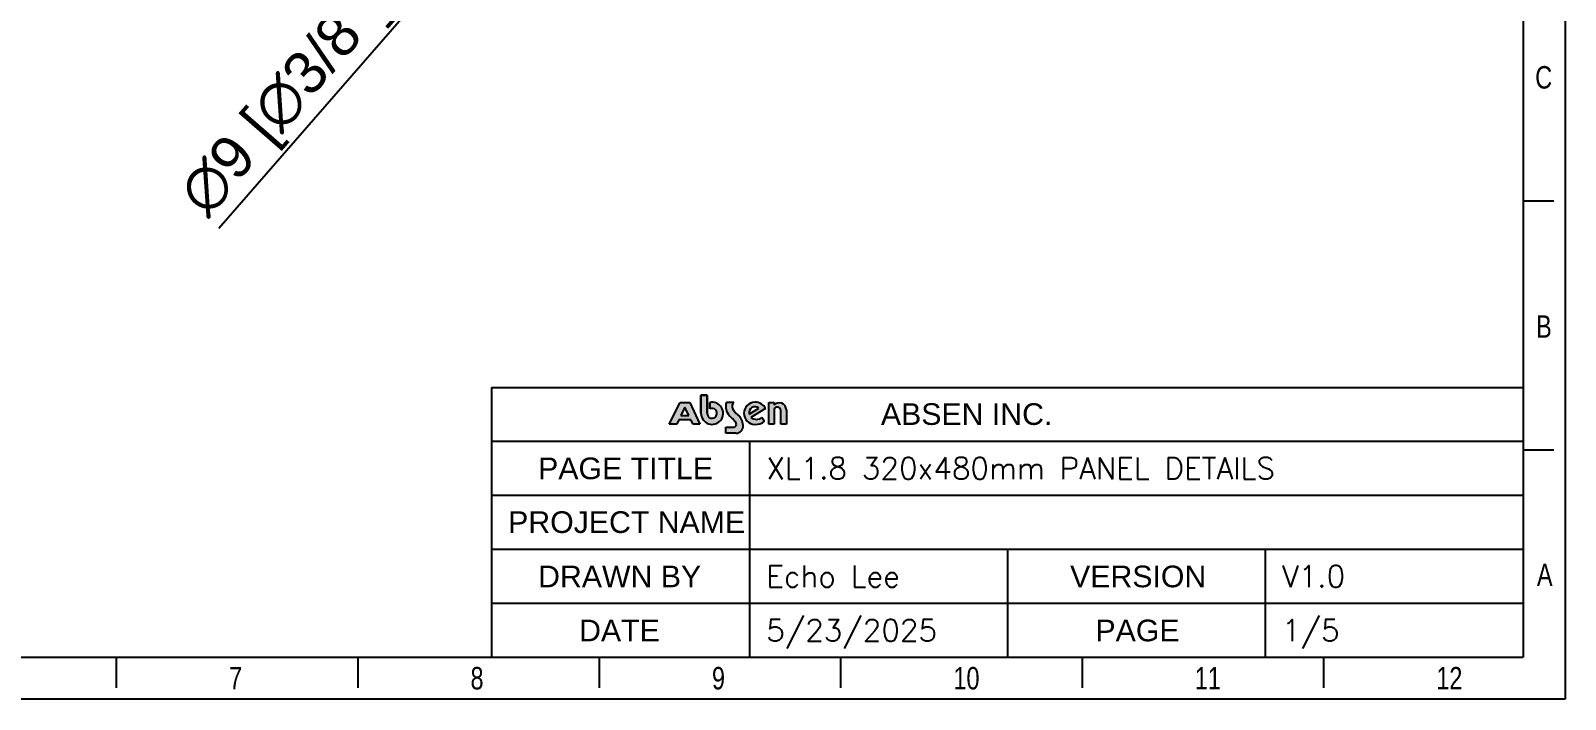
# Model space of a CAD drawing. Header units: millimetres. Extents: x 389 to 17466, y 310 to 5904.
# Drawn here: x 1352 to 2437, y 310 to 783 of the extents above; entities that cross this region are included whole.
import ezdxf

# ---------------------------------------------------------------- set-up
doc = ezdxf.new("R2010")
doc.units = ezdxf.units.MM
doc.layers.add('DIM', color=4, linetype='Continuous')
doc.layers.add('图框', color=7, linetype='Continuous')
doc.styles.add('CKSTANDARD', font='arial.ttf')
doc.styles.add('Roamns', font='romans.shx')
doc.styles.get("Standard").update_dxf_attribs({"font": 'arial.ttf'})
doc.dimstyles.new('DIMSTYLE_14', dxfattribs={"dimtxt": 30, "dimasz": 20, "dimexe": 1.75, "dimexo": 0.875, "dimgap": 2, "dimtad": 1, "dimzin": 9, "dimdsep": 46, "dimtxsty": 'Standard', "dimblk": '_FILLED', "dimcen": 0.09, "dimadec": 0, "dimazin": 0, "dimtp": 0.05, "dimtm": 0.05, "dimtfac": 1, "dimtofl": 0, "dimtmove": 0, "dimatfit": 3, "dimldrblk": '_FILLED', "dimfxl": 1, "dimtolj": 1, "dimarcsym": 0})

# ---------------------------------------------------------------- blocks, each defined once
blk = doc.blocks.new('A$C7F980674')
at = {"layer": 'DIM'}
h = blk.add_hatch(color=0, dxfattribs=at)
h.paths.add_polyline_path([(7.072382140899999e-05, 14.43823848652391), (17.54018542246194, 49.09321739150072), (32.43710042510065, 49.09321739150072), (48.55284257268067, 14.43823848652391), (37.85417935127042, 14.43823848652391), (34.52331861507264, 21.47508279329122), (15.18332810379797, 21.47508279329122), (11.78696234113886, 14.43823848652391)])
h.paths.add_polyline_path([(24.94748300875654, 41.70518833840833), (18.4432997739641, 28.22933563047082), (31.32622136492865, 28.22933563047082)], flags=16)
h = blk.add_hatch(color=0, dxfattribs=at)
edge = h.paths.add_edge_path()
edge.add_arc((102.73004367057, 13.90886456904809), 4.008224344635951, 268.9921655110325, 361.5919063077861)
edge.add_arc((99.15354010349256, 13.8520860173212), 7.585044519850372, 1.270112135883178, 51.07851824680055)
edge.add_arc((307.8846824545763, 226.7410586670685), 290.5958996836599, 223.1994758205292, 225.4213170999201, ccw=False)
edge.add_arc((110.0181443910987, 42.41204420301801), 20.20419257147762, 160.1829900287513, 226.2534819823607, ccw=False)
edge.add_line((91.01044081093276, 49.26161368391513), (102.8060160324094, 49.26161368391513))
edge.add_arc((108.2666153697937, 42.83305403733538), 8.434721350051746, 130.3455086857447, 201.7414345435993)
edge.add_arc((128.4138673179259, 54.80693761470138), 31.79540957994945, 208.3500157259416, 232.6470193688833)
edge.add_arc((94.72388420018251, 12.01322233724932), 22.67708241663319, 1.6072526751569853, 50.5832628822302, ccw=False)
edge.add_arc((105.8459691270836, 11.59352122360906), 11.59424323095258, -89.35383752252329, 5.224491977119385, ccw=False)
edge.add_line((105.9767223201925, 1.52956708916e-05), (89.85622180037899, 1.52956708916e-05))
edge.add_line((89.85622180037899, 1.52956708916e-05), (89.85622180037899, 9.9012602990897))
edge.add_line((89.85622180037899, 9.9012602990897), (102.6595425193372, 9.9012602990897))
edge = h.paths.add_edge_path()
edge.add_arc((171.7675726878224, 35.99111448746953), 5.592045124112526, 4.242312034283134, 157.3807249757777)
edge.add_line((166.6056627364887, 38.14184792619381), (166.6056627364887, 14.68336624098083))
edge.add_line((166.6056627364887, 14.68336624098083), (158.2999845909944, 14.68336624098083))
edge.add_line((158.2999845909944, 14.68336624098083), (158.2999845909944, 48.98261023246597))
edge.add_line((158.2999845909944, 48.98261023246597), (166.6056627364887, 48.98261023246597))
edge.add_line((166.6056627364887, 48.98261023246597), (166.6056627364887, 44.54051251930104))
edge.add_arc((175.059291137004, 37.22529775423028), 11.17927547709232, 0.8903209452371925, 139.1292395527885, ccw=False)
edge.add_line((186.2372169588634, 37.39900588159253), (186.2372169588634, 14.59949883442459))
edge.add_line((186.2372169588634, 14.59949883442459), (177.3442962794797, 14.59949883442459))
edge.add_line((177.3442962794797, 14.59949883442459), (177.3442962794797, 36.40478422593151))
edge = h.paths.add_edge_path(flags=16)
edge.add_arc((136.4442843357392, 32.77929143981055), 9.435952450654392, 49.48403791523462, 192.8465811329278)
edge.add_line((127.2445240183151, 30.68129030702039), (142.5744439341942, 39.9527384458579))
edge = h.paths.add_edge_path()
edge.add_arc((138.324037688988, 35.05001054707828), 12.98520101557842, 229.4306864689146, 313.987557062781)
edge.add_line((147.3422875163669, 25.70727992560023), (151.5778032950766, 19.0634939338488))
edge.add_arc((136.8676456241519, 38.39878950785715), 24.29490468469704, 268.4242694583239, 307.2636236800371, ccw=False)
edge.add_arc((136.1995790051587, 31.76485599069565), 17.65178410925637, 90, 269.99999999833244, ccw=False)
edge.add_arc((136.9909520029032, 31.53144809733931), 17.90269153484251, 25.559083157673115, 92.53353593303888, ccw=False)
edge.add_line((153.1417016008636, 39.25541415211593), (129.8788853118894, 25.18619552736891))
at = {"layer": '图框'}
h = blk.add_hatch(color=30, dxfattribs=at)
edge = h.paths.add_edge_path(flags=0)
edge.add_line((64.32187787050498, 49.15013919285958), (64.32187787050498, 38.7695952337333))
edge.add_arc((68.06519958705758, 31.86908890660379), 7.850442347056839, -179.99999999998067, 118.47852907585141, ccw=False)
edge.add_line((60.21475723999902, 31.86908890659288), (60.21475723999902, 60.55619218834499))
edge.add_line((60.21475723999902, 60.55619218834545), (50.38336833377252, 60.55619218834545))
edge.add_line((50.38336833377252, 60.55619218834545), (50.38336833377252, 31.86908890659334))
edge.add_arc((68.06519958705758, 31.86908890660379), 17.6818312532899, 180.0000000000095, 462.2222539588729)
at = {"layer": '图框', "color": 7, "linetype": 'Continuous'}
for p, q in [((7.072382140899999e-05, 14.43823848652391), (17.54018542246194, 49.09321739150072)), ((17.54018542246194, 49.09321739150072), (32.43710042510065, 49.09321739150072)), ((32.43710042510065, 49.09321739150072), (48.55284257268067, 14.43823848652391)), ((91.01044081093276, 49.26161368391513), (102.8060160324094, 49.26161368391513)), ((158.2999845909944, 48.98261023246597), (166.6056627364887, 48.98261023246597)), ((158.2999845909944, 14.68336624098083), (158.2999845909944, 48.98261023246597)), ((166.6056627364887, 48.98261023246597), (166.6056627364887, 44.54051251930104)), ((24.94748300875654, 41.70518833840833), (18.4432997739641, 28.22933563047082)), ((18.4432997739641, 28.22933563047082), (31.32622136492865, 28.22933563047082)), ((31.32622136492865, 28.22933563047082), (24.94748300875654, 41.70518833840833)), ((127.2445240183151, 30.68129030702039), (142.5744439341942, 39.9527384458579)), ((153.1417016008636, 39.25541415211593), (129.8788853118894, 25.18619552736891)), ((147.3422875163669, 25.70727992560023), (151.5778032950766, 19.0634939338488)), ((166.6056627364887, 38.14184792619381), (166.6056627364887, 14.68336624098083)), ((177.3442962794797, 14.59949883442459), (177.3442962794797, 36.40478422593151)), ((186.2372169588634, 37.39900588159253), (186.2372169588634, 14.59949883442459)), ((11.78696234113886, 14.43823848652391), (7.072382140899999e-05, 14.43823848652391)), ((15.18332810379797, 21.47508279329122), (11.78696234113886, 14.43823848652391)), ((34.52331861507264, 21.47508279329122), (15.18332810379797, 21.47508279329122)), ((37.85417935127042, 14.43823848652391), (34.52331861507264, 21.47508279329122)), ((48.55284257268067, 14.43823848652391), (37.85417935127042, 14.43823848652391)), ((89.85622180037899, 9.9012602990897), (102.6595425193372, 9.9012602990897)), ((89.85622180037899, 1.52956708916e-05), (89.85622180037899, 9.9012602990897)), ((105.9767223201925, 1.52956708916e-05), (89.85622180037899, 1.52956708916e-05)), ((166.6056627364887, 14.68336624098083), (158.2999845909944, 14.68336624098083)), ((186.2372169588634, 14.59949883442459), (177.3442962794797, 14.59949883442459))]:
    blk.add_line(p, q, dxfattribs=at)
at = {"layer": '图框', "color": 30}
for p, q in [((60.21475723999902, 60.55619218834545), (50.38336833377252, 60.55619218834545)), ((50.38336833377252, 60.55619218834545), (50.38336833377252, 31.86908890659288)), ((60.21475723999902, 31.86908890659288), (60.21475723999902, 60.55619218834545)), ((64.32187787050498, 49.15013919285047), (64.32187787050498, 38.76959523373262))]:
    blk.add_line(p, q, dxfattribs=at)
at = {"layer": '图框', "color": 30, "linetype": 'Continuous'}
for p, q in [((50.38336833377252, 60.55619218834545), (60.21475723999902, 60.55619218834545)), ((50.38336833377252, 31.86908890659288), (50.38336833377252, 60.55619218834545)), ((60.21475723999902, 60.55619218834545), (60.21475723999902, 31.86908890659288)), ((64.32187787050498, 38.76959523373262), (64.32187787050498, 49.15013919285047))]:
    blk.add_line(p, q, dxfattribs=at)
at = {"layer": '图框', "color": 30}
for radius, end in [(17.68183125329058, 102.2222539587313), (7.850442347058727, 118.4785290759734)]:
    blk.add_arc((68.06519958705758, 31.86908890660379), radius, 180, end, dxfattribs=at)
at = {"layer": '图框', "color": 30, "linetype": 'Continuous'}
for radius, end in [(17.68183125329058, 102.2222539587313), (7.850442347058727, 118.4785290759734)]:
    blk.add_arc((68.06519958705758, 31.86908890660379), radius, 180, end, dxfattribs=at)
at = {"layer": '图框', "color": 7, "linetype": 'Continuous'}
for centre, radius, start, end in [((110.0181443910987, 42.41204420301801), 20.20419257147762, 160.1829900287512, 226.2534819823607), ((108.2666153697937, 42.83305403733538), 8.434721350051746, 130.3455086857447, 201.7414345435993), ((136.1995790051587, 31.76485599069565), 17.65178410925637, 90, 269.9999999983326), ((136.9909520029032, 31.53144809733931), 17.90269153484251, 25.55908315767311, 92.53353593303889), ((307.8846824545763, 226.7410586670685), 290.5958996836599, 223.1994758205292, 225.4213170999201), ((128.4138673179259, 54.80693761470138), 31.79540957994945, 208.3500157259416, 232.6470193688833), ((94.72388420018251, 12.01322233724932), 22.67708241663319, 1.607252675157019, 50.58326288223009), ((136.4442843357392, 32.77929143981055), 9.435952450654392, 49.48403791523462, 192.8465811329278), ((138.324037688988, 35.05001054707828), 12.98520101557842, 229.4306864689146, 313.987557062781), ((175.059291137004, 37.22529775423028), 11.17927547709232, 0.890320945237155, 139.1292395527885), ((171.7675726878224, 35.99111448746953), 5.592045124112526, 4.242312034283134, 157.3807249757777), ((102.73004367057, 13.90886456904809), 4.008224344635951, 268.9921655110325, 1.591906307786035), ((99.15354010349256, 13.8520860173212), 7.585044519850372, 1.270112135883178, 51.07851824680055), ((105.8459691270836, 11.59352122360906), 11.59424323095258, 270.6461624774767, 5.224491977119398), ((136.8676456241519, 38.39878950785715), 24.29490468469704, 268.4242694583239, 307.2636236800372)]:
    blk.add_arc(centre, radius, start, end, dxfattribs=at)
blk = doc.blocks.new('standard template')
for p, q in [((37811.52914023175, 11245.03906297615), (37408.77739021767, 11245.03906297615)), ((23856.97153506272, 8795.713564875037), (37408.778564428, 8795.713564875037)), ((23856.97153506272, 8093.130701303396), (37408.778564428, 8093.130701303396)), ((27245.81191601179, 8093.130701303396), (27245.81191601179, 5254.107439613468)), ((37811.52914023175, 7972.681094107501), (37408.77739021767, 7972.681094107501)), ((23856.97153506272, 7383.374122341703), (37408.778564428, 7383.374122341703)), ((23856.97153506272, 6673.618568779083), (37408.778564428, 6673.618568779083)), ((30632.87504974536, 6673.618568779083), (30632.87504974536, 5254.107522819249)), ((34020.82680708668, 6673.618568779084), (34020.82689442195, 5254.107606046864)), ((23856.97153506272, 5963.863516895812), (37408.778564428, 5963.863516895812)), ((456.3043263761064, 5254.106781508859), (37408.77739021767, 5254.107689274438)), ((18932.5408582965, 4851.355031494943), (18932.5408582965, 5254.106781508859)), ((22104.21088966208, 4851.355031494943), (22104.21088966208, 5254.106781508859)), ((25275.88092102688, 4851.355031494943), (25275.88092102688, 5254.106781508859)), ((28447.55095239169, 4851.355031494943), (28447.55095239169, 5254.106781508859)), ((31619.22098375725, 4851.355031494943), (31619.22098375725, 5254.106781508859)), ((34790.89101512246, 4851.355031494943), (34790.89101512246, 5254.106781508859))]:
    blk.add_line(p, q)
at = {"color": 7}
for p, q in [((23856.97153506272, 8795.713564875037), (23856.97153506272, 5963.862502516924)), ((28855.9334232351, 8795.71354967167), (31733.56329402495, 8795.71354967167)), ((23856.97036085204, 5963.862847771017), (23856.97036085204, 5254.106781508859))]:
    blk.add_line(p, q, dxfattribs=at)
blk.add_lwpolyline([(37962.56104648763, 4700.323125238685), (-97.47932989458059, 4700.323125238685), (-97.47932989458059, 30879.18687618916), (37962.56104648763, 30879.18687618916)], close=True)
blk.add_lwpolyline([(456.3043263761064, 6673.618914033166), (456.3043263761064, 5963.862847771017), (456.3043263761064, 5254.106781508859), (456.3043263761064, 30225.88892618673), (37408.77739021536, 30225.88892618673), (37408.77739021536, 5254.106781508857)], dxfattribs=at)
at = {"color": 0, "xscale": 8.255519999999997, "yscale": 8.255519999999997, "zscale": 8.255519999999997}
blk.add_blockref('A$C7F980674', (26192.34157000923, 8194.850301169268), dxfattribs=at)
at = {"style": 'CKSTANDARD', "width": 0.75}
for s, p in [('C', (37566.68859191013, 12723.38024393472)), ('B', (37578.25507547724, 9450.065394360612)), ('A', (37589.82155904549, 6188.317028351992)), ('7', (20409.10065248676, 4830.398885600231)), ('8', (23580.77068385195, 4830.398885600231)), ('9', (26752.44071521712, 4830.398885600231)), ('10', (29924.11074658232, 4830.398885600231)), ('11', (33095.7807779475, 4830.398885600231)), ('12', (36267.45080931267, 4830.398885600231))]:
    blk.add_text(s, height=294.7531236609044, dxfattribs=at).set_placement(p)
at = {"char_height": 284.520887302088, "attachment_point": 1, "style": 'Roamns'}
for s, insert, width in [('{\\fArial|b0|i0|c0|p34;ABSEN INC.}', (28971.93233673383, 8589.519935694101), 3912.014128152973), ('{\\fArial|b0|i0|c0|p34;PAGE TITLE}', (24469.27002041139, 7876.177268086687), 3912.014128152973), ('{\\fArial|b0|i0|c0|p34;PROJECT NAME}', (24075.34686825149, 7170.007803169789), 3305.733494093198), ('{\\fArial|b0|i0|c0|p34;DRAWN BY}', (24469.27002041139, 6456.665135562374), 3912.014128152973), ('{\\fArial|b0|i0|c0|p34;VERSION}', (31457.34323196745, 6456.665135562374), 3912.014128152973), ('{\\fArial|b0|i0|c0|p34;DATE}', (25007.6770378442, 5746.910083679103), 3912.014128152973), ('{\\fArial|b0|i0|c0|p34;PAGE}', (31790.67484066828, 5746.909612582457), 3912.014128152973)]:
    blk.add_mtext(s, dxfattribs=dict(at, insert=insert, width=width))
at = {"style": 'Roamns'}
for tag, p in [('PAGE_NAME', (27465.9633492592, 7593.658508723252)), ('PROJECT_NAME', (27465.9633492592, 6883.902955160633)), ('DRAWN_NAME', (27465.9633492592, 6174.147903277361)), ('VERSION', (34240.97828400169, 6174.147903277361)), ('SELECT_DATA', (27465.9633492592, 5464.391825995019)), ('PAGE_NUMBER', (34240.97828400169, 5464.391992428408))]:
    blk.add_attdef(tag, p, '', height=284.520887302088, dxfattribs=at)
blk = doc.blocks.new('_FILLED')
at = {"color": 0, "linetype": 'ByBlock'}
blk.add_solid([(0, 0), (-1, 0.2), (-1, -0.2)], dxfattribs=at)
blk = doc.blocks.new('*D183')
at = {"color": 0, "lineweight": -2, "transparency": 16777216}
for p, q in [((1643.265481055873, 825.0258079043905), (1643.445481055873, 825.0258079043904)), ((1643.355481055873, 824.9358079043906), (1643.355481055873, 825.1158079043905)), ((1485.347516319919, 643.5084122974187), (1627.269438019086, 806.5463809809529))]:
    blk.add_line(p, q, dxfattribs=at)
at = {"layer": 'Defpoints', "color": 0, "transparency": 16777216}
for p in [(1646.310060389161, 828.4199883597161), (1640.400901722586, 821.6316274490649)]:
    blk.add_point(p, dxfattribs=at)
at = {"color": 0, "lineweight": -2, "transparency": 16777216, "xscale": 20, "yscale": 20, "zscale": 20, "rotation": 48.96095490158792}
blk.add_blockref('_FILLED', (1640.400901722586, 821.6316274490649), dxfattribs=at)
at = {"color": 0, "transparency": 16777216, "insert": (1533.362493209797, 731.7435186277866), "char_height": 30, "attachment_point": 5, "rotation": 48.960954901587925}
blk.add_mtext('\\A1;∅9 [∅3/8"]', dxfattribs=at)

msp = doc.modelspace()

# ---------------------------------------------------------------- block references
at = {"transparency": 33554595}
ref = msp.add_blockref('standard template', (393.9232611822453, 57.26475076090275), dxfattribs=dict(at, xscale=0.05383081782026108, yscale=0.05383081782026108, zscale=0.05383081782026108))
ref.add_attrib('PAGE_NAME', 'XL1.8 320x480mm PANEL DETAILS', (1872.43853049417, 466.0375985332585), dxfattribs={"height": 15.31599205041774, "style": 'Roamns'})
ref.add_attrib('DRAWN_NAME', 'Echo Lee', (1872.43853049417, 389.624181737573), dxfattribs={"height": 15.31599205041774, "style": 'Roamns'})
ref.add_attrib('SELECT_DATA', '5/23/2025', (1872.43853049417, 351.4174316445626), dxfattribs={"height": 15.31599205041774, "style": 'Roamns'})
ref.add_attrib('VERSION', 'V1.0', (2237.143125175851, 389.624181737573), dxfattribs={"height": 15.31599205041774, "style": 'Roamns'})
ref.add_attrib('PAGE_NUMBER', '1/5', (2237.143125175851, 351.4174406038082), dxfattribs={"height": 15.31599205041774, "style": 'Roamns'})

# ---------------------------------------------------------------- dimensions: what is measured, and where the dimension line sits
dim = msp.add_diameter_dim_2p(p1=(1646.310060389161, 828.4199883597161), p2=(1640.400901722586, 821.6316274490649), dimstyle='DIMSTYLE_14')
dim.commit()
dim.dimension.update_dxf_attribs({"geometry": '*D183', "text_midpoint": (1533.362493209797, 731.7435186277866)})

doc.saveas('drawing.dxf')
